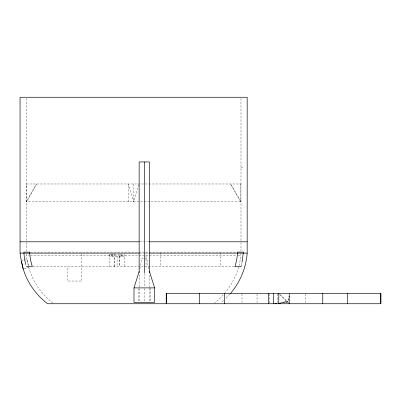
<?xml version="1.0" encoding="UTF-8"?>
<svg xmlns="http://www.w3.org/2000/svg" width="401" height="401" viewBox="0 0 401 401"><rect width="100%" height="100%" fill="white"/><g stroke="black" fill="none" stroke-linecap="round" stroke-linejoin="round"><path stroke-width="0.3" stroke-dasharray="2 1.5" d="M114.09 266.575L114.11 256.249M114.39 266.575L114.465 256.249M289.342 298.274L289.497 294.023M289.296 298.274L289.517 293.417M28.717 267.347C32.651 281.557 41.493 294.364 53.138 303.407M240.981 253.522L240.525 258.74L239.131 265.392M288.785 303.271L287.763 301.873L289.392 294.018M139.789 268.951L142.039 258.169L143.172 258.169M279.642 294.259L287.763 301.873L283.552 302.74L287.763 301.873L289.913 294.018M238.66 267.031C236.049 276.304 231.447 284.991 225.357 292.454M128.45 201.863L128.45 183.984L133.613 201.863L138.776 183.984M28.311 265.367L26.867 259.487L24.596 260.139M229.878 294.169L225.161 299.061M223.136 295.026L218.345 299.843L214.089 303.407M223.487 300.59L220.931 302.74M21.193 261.116L24.03 260.304M24.316 268.805L28.712 267.542L28.712 267.071M281.457 302.755L286.82 301.492L287.933 302.615M280.279 302.73L286.82 301.492L279.592 294.264M282.284 302.755L287.763 301.873M240.981 167.463L242.851 167.463M26.245 183.984L240.981 183.984M139.703 241.793L148.876 241.793M30.291 252.119L236.54 252.119M139.789 253.121L148.435 253.121M112.696 254.184L113.483 254.184M114.33 254.184L121.147 254.184L121.147 256.249M26.245 253.522L26.245 255.372L28.807 255.372M30.466 255.372L236.755 255.372M237.868 255.372L240.981 255.372M124.32 256.249L109.674 256.249L109.674 254.184L112.21 254.184L112.21 256.249M144.891 258.169L146.576 258.169L148.821 268.951M32.822 266.575L234.911 266.575M28.406 265.657L27.288 260.765A4.12 0.266 79.5 0 0 26.867 259.487M26.847 259.532L26.245 255.372M119.333 256.249L119.473 266.575M119.688 256.249L119.724 266.575M305.166 294.023L305.166 302.524M277.286 294.023L277.286 302.524M269.838 294.023L269.838 303.737M257.046 294.023L257.046 302.524M241.998 294.023L241.998 302.524M240.981 98.506L240.981 241.171M240.981 242.415L240.981 251.051M240.64 183.984L240.64 201.863L230.655 183.984L240.981 201.863L26.245 201.863L36.566 183.984L26.581 201.863L26.581 183.984M220.334 252.72L220.334 266.575M160.455 252.72L160.455 266.575M150.5 287.893L150.5 301.742M149.468 275.186L149.468 287.286M149.468 288.494L149.468 301.742M145.999 252.119L145.999 266.575M144.305 273.372L144.305 287.286M144.305 288.494L144.305 301.742M139.142 274.585L139.142 287.286M139.142 288.494L139.142 302.344M138.114 288.494L138.114 301.742M133.613 183.984L133.613 201.863M124.32 253.888L124.32 266.575M122.009 254.184L122.009 256.249M120.912 254.184L120.912 256.249M117.092 256.249L117.092 266.575M114.135 254.184L114.135 256.249M112.897 254.184L112.897 256.249M111.789 254.184L111.789 256.249M109.869 254.184L109.869 266.575M81.799 253.928L81.799 281.026L67.343 281.026L67.343 266.575M26.245 98.511L26.245 241.793M26.245 242.415L26.245 251.051M241.658 262.64A67.528 67.528 0 0 1 240.966 265.392"/><path stroke-width="0.6" d="M166.215 303.737L166.215 293.417L380.95 293.417L380.95 303.737L47.559 303.737C35.143 294.144 25.554 280.344 22.215 264.921A4.095 0.261 76.8 0 0 21.479 262.154L20.05 253.121L20.05 97.263L247.176 97.263L247.176 253.121C246.049 267.998 240.029 282.464 230.244 293.738M278.75 293.417L278.735 293.773M289.146 303.737L289.322 298.88M242.109 262.084L243.402 252.119L237.562 252.119L237.342 255.372A64.371 64.371 0 0 1 235.282 265.392L234.911 266.575L240.961 266.575L241.327 265.392M139.142 271.557L133.984 287.893L133.984 302.344L154.631 302.344L154.631 287.893L149.468 271.557M21.178 261.216L21.438 261.723M278.825 303.737L280.615 303.367M278.65 303.737L280.55 303.356M274.926 303.737L276.71 303.402M20.05 241.793L139.172 241.793M149.648 241.793L247.176 241.793M20.05 253.121L139.172 253.121M149.648 253.121L247.176 253.121M26.265 266.575L32.316 266.575L31.94 265.392A64.371 64.371 0 0 1 29.88 255.372L29.664 252.119L23.824 252.119L24.486 258.74L25.729 264.67M133.984 287.893L154.631 287.893M23.163 269.056L22.376 265.267A4.135 0.266 76.8 0 0 21.629 262.389L21.534 262.084M278.745 303.727L278.83 293.417M380.604 293.417L380.604 303.737M347.567 293.417L347.567 303.737M322.765 293.417L322.765 303.737M273.587 293.417L273.587 303.737M268.424 293.417L268.424 303.737M224.4 293.417L224.4 303.737M199.598 293.417L199.598 303.737M166.56 293.417L166.56 303.737M149.468 272.77L149.468 161.939L139.142 161.939L139.142 272.77M144.305 161.939L144.305 272.77"/></g></svg>
